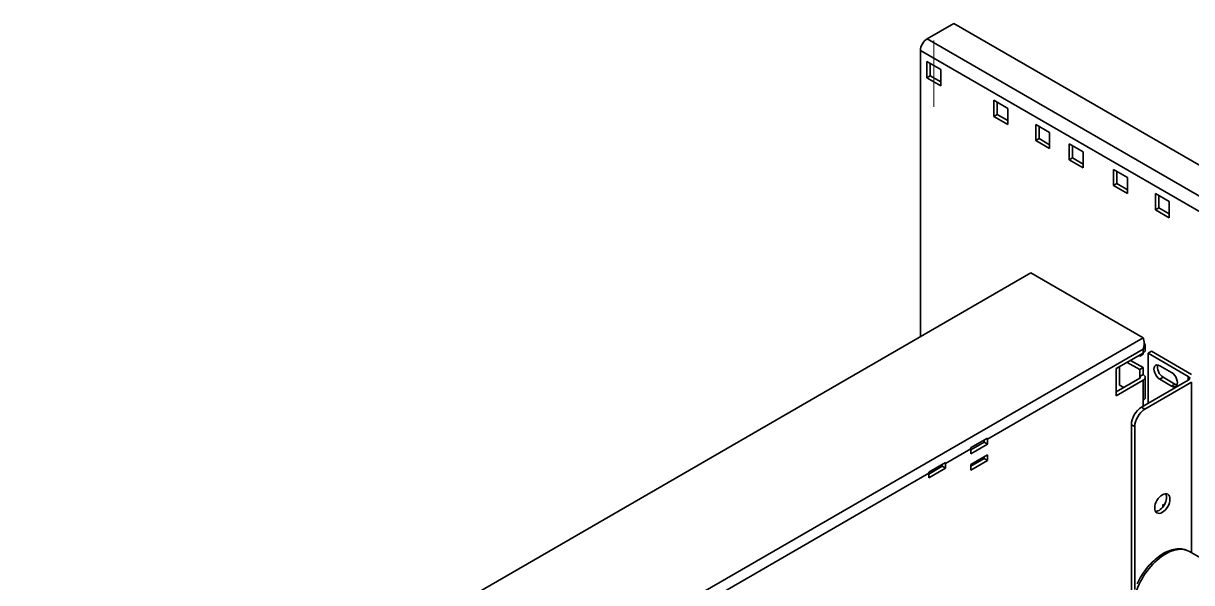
# Model space of a CAD drawing. Header units: millimetres. Extents: x -116965 to 323937, y 291661 to 566926.
# Drawn here: x -17075.7 to -16611.2, y 325304.5 to 325526.7 of the extents above; entities that cross this region are included whole.
import ezdxf

# ---------------------------------------------------------------- set-up
doc = ezdxf.new("R2010")
doc.units = ezdxf.units.MM
for name, color, linetype, lineweight in [('Centerline(Schneider)', 7, 'Continuous', 18), ('Visible Edges(Schneider)', 7, 'Continuous', 35), ('Visible Tangent Edges(Schneider)', 7, 'Continuous', 35)]:
    doc.layers.add(name, color=color, linetype=linetype, lineweight=lineweight)

msp = doc.modelspace()

# ---------------------------------------------------------------- linework, layer by layer
at = {"layer": 'Centerline(Schneider)', "linetype": 'Continuous'}
msp.add_line((-16713.704333, 325493.488898), (-16713.704333, 325519.867178), dxfattribs=at)
at = {"layer": 'Visible Edges(Schneider)'}
for p, q in [((-16716.366382, 325520.510451), (-16705.718186, 325526.65819)), ((-16705.718186, 325526.65819), (-16478.778503, 325395.634503)), ((-16719.028431, 325402.166476), (-16719.028431, 325515.899646)), ((-16716.466209, 325505.083468), (-16716.466209, 325511.461747)), ((-16716.466209, 325511.461747), (-16710.942457, 325508.272608)), ((-16715.135184, 325510.69328), (-16715.135184, 325505.851936)), ((-16715.135184, 325505.851936), (-16716.466209, 325505.083468)), ((-16710.942457, 325501.894329), (-16716.466209, 325505.083468)), ((-16715.135184, 325505.851936), (-16710.942457, 325503.431263)), ((-16710.942457, 325508.272608), (-16710.942457, 325501.894329)), ((-16689.845718, 325489.714121), (-16689.845718, 325496.0924)), ((-16689.845718, 325496.0924), (-16684.321966, 325492.90326)), ((-16688.514694, 325495.323933), (-16688.514694, 325490.482588)), ((-16688.514694, 325490.482588), (-16689.845718, 325489.714121)), ((-16688.514694, 325490.482588), (-16684.321966, 325488.061916)), ((-16684.321966, 325492.90326), (-16684.321966, 325486.524981)), ((-16684.321966, 325486.524981), (-16689.845718, 325489.714121)), ((-16673.207911, 325480.108279), (-16673.207911, 325486.486558)), ((-16673.207911, 325486.486558), (-16667.68416, 325483.297418)), ((-16671.876887, 325485.71809), (-16671.876887, 325480.876746)), ((-16671.876887, 325480.876746), (-16673.207911, 325480.108279)), ((-16671.876887, 325480.876746), (-16667.68416, 325478.456074)), ((-16667.68416, 325483.297418), (-16667.68416, 325476.919139)), ((-16667.68416, 325476.919139), (-16673.207911, 325480.108279)), ((-16659.897666, 325478.801884), (-16654.373914, 325475.612745)), ((-16659.897666, 325472.423605), (-16659.897666, 325478.801884)), ((-16658.566642, 325478.033417), (-16658.566642, 325473.192072)), ((-16658.566642, 325473.192072), (-16659.897666, 325472.423605)), ((-16654.373914, 325469.234465), (-16659.897666, 325472.423605)), ((-16658.566642, 325473.192072), (-16654.373914, 325470.7714)), ((-16654.373914, 325475.612745), (-16654.373914, 325469.234465)), ((-16642.261591, 325462.241412), (-16642.261591, 325468.619691)), ((-16642.261591, 325468.619691), (-16636.737839, 325465.430552)), ((-16640.930567, 325467.851224), (-16640.930567, 325463.00988)), ((-16640.930567, 325463.00988), (-16642.261591, 325462.241412)), ((-16636.737839, 325459.052273), (-16642.261591, 325462.241412)), ((-16640.930567, 325463.00988), (-16636.737839, 325460.589207)), ((-16636.737839, 325465.430552), (-16636.737839, 325459.052273)), ((-16625.623785, 325452.63557), (-16625.623785, 325459.013849)), ((-16625.623785, 325459.013849), (-16620.100033, 325455.82471)), ((-16624.29276, 325458.245382), (-16624.29276, 325453.404038)), ((-16624.29276, 325453.404038), (-16625.623785, 325452.63557)), ((-16624.29276, 325453.404038), (-16620.100033, 325450.983365)), ((-16620.100033, 325455.82471), (-16620.100033, 325449.446431)), ((-16620.100033, 325449.446431), (-16625.623785, 325452.63557)), ((-17075.743005, 325196.21722), (-16675.104621, 325427.525899)), ((-16630.5153, 325401.782242), (-16675.104621, 325427.525899)), ((-16629.688307, 325396.787204), (-16629.688307, 325398.669949)), ((-16641.163496, 325389.486764), (-16630.5153, 325395.634503)), ((-16635.506642, 325392.75275), (-16630.5153, 325389.870998)), ((-16632.17908, 325394.673919), (-16631.846324, 325394.481802)), ((-16631.846324, 325394.481802), (-16630.5153, 325395.250269)), ((-16631.846324, 325394.481802), (-16631.846324, 325394.866036)), ((-16630.5153, 325395.634503), (-16630.5153, 325395.250269)), ((-16628.518763, 325395.634503), (-16627.187738, 325396.40297)), ((-16612.546469, 325386.412895), (-16628.518763, 325395.634503)), ((-16628.518763, 325375.654351), (-16628.518763, 325395.634503)), ((-16627.187738, 325396.40297), (-16611.215444, 325387.181362)), ((-16641.163496, 325378.728221), (-16641.163496, 325389.486764)), ((-16639.832471, 325390.255231), (-16639.832471, 325382.954791)), ((-16631.846324, 325389.10253), (-16636.837666, 325391.984283)), ((-16630.5153, 325389.870998), (-16631.846324, 325389.10253)), ((-16631.846324, 325386.412895), (-16631.846324, 325389.10253)), ((-16630.5153, 325389.870998), (-16630.5153, 325387.181362)), ((-16623.860177, 325390.639465), (-16619.201591, 325387.949829)), ((-16641.163496, 325380.265156), (-16631.846324, 325385.644427)), ((-16630.5153, 325384.87596), (-16641.163496, 325378.728221)), ((-16631.846324, 325386.412895), (-16630.5153, 325387.181362)), ((-16631.180812, 325374.117417), (-16612.546469, 325384.87596)), ((-16611.215444, 325384.107492), (-16629.849787, 325373.348949)), ((-16629.688307, 325377.959753), (-16629.688307, 325386.028661)), ((-16619.201591, 325382.570558), (-16623.860177, 325385.260194)), ((-16622.529153, 325386.028661), (-16617.870567, 325383.339025)), ((-16639.832471, 325382.954791), (-16638.168691, 325381.994207)), ((-16630.5153, 325374.50165), (-16630.5153, 325376.807052)), ((-16635.173886, 325296.51691), (-16635.173886, 325367.20121)), ((-16633.842861, 325301.660386), (-16633.842861, 325366.432743)), ((-16699.090988, 325357.995724), (-16692.435865, 325361.838061)), ((-16699.063063, 325357.211134), (-16693.738965, 325360.285004)), ((-16693.738965, 325360.285004), (-16693.738965, 325361.085716)), ((-16693.738965, 325360.285004), (-16692.40794, 325359.516537)), ((-16692.40794, 325361.437705), (-16692.40794, 325359.516537)), ((-16692.40794, 325359.516537), (-16699.063063, 325355.6742)), ((-16699.063063, 325355.6742), (-16699.063063, 325357.595368)), ((-16699.063063, 325351.447629), (-16692.40794, 325355.289966)), ((-16692.40794, 325355.289966), (-16692.40794, 325352.984564)), ((-16715.728795, 325348.389882), (-16709.073672, 325352.232219)), ((-16715.70087, 325347.605292), (-16710.376771, 325350.679162)), ((-16710.376771, 325350.679162), (-16710.376771, 325351.479874)), ((-16710.376771, 325350.679162), (-16709.045747, 325349.910694)), ((-16709.045747, 325351.831863), (-16709.045747, 325349.910694)), ((-16699.063063, 325350.679162), (-16693.738965, 325353.753031)), ((-16692.40794, 325352.984564), (-16699.063063, 325349.142227)), ((-16699.063063, 325349.142227), (-16699.063063, 325351.447629)), ((-16693.738965, 325353.753031), (-16693.738965, 325354.521499)), ((-16693.738965, 325353.753031), (-16692.40794, 325352.984564)), ((-16709.045747, 325349.910694), (-16715.70087, 325346.068358)), ((-16715.70087, 325346.068358), (-16715.70087, 325347.989526)), ((-16622.628979, 325335.48272), (-16622.171391, 325335.218531)), ((-16622.628979, 325334.563516), (-16622.628979, 325335.48272)), ((-16612.119119, 325316.838321), (-16591.488239, 325304.927076))]:
    msp.add_line(p, q, dxfattribs=at)
at = {"layer": 'Visible Edges(Schneider)', "flags": 128}
for points in [[(-16630.515289, 325397.171442), (-16630.436211, 325397.373169), (-16630.365765, 325397.579023), (-16630.303799, 325397.788545), (-16630.250192, 325398.001145), (-16630.205006, 325398.215416), (-16630.167958, 325398.430731), (-16630.138834, 325398.646562), (-16630.117296, 325398.862459), (-16630.103132, 325399.077897), (-16630.096001, 325399.292413), (-16630.095661, 325399.505368), (-16630.101767, 325399.715085), (-16630.113905, 325399.920851), (-16630.131614, 325400.122251), (-16630.154507, 325400.318828), (-16630.182124, 325400.51017), (-16630.21408, 325400.695823), (-16630.249921, 325400.875303), (-16630.289058, 325401.047488), (-16630.330954, 325401.211848), (-16630.375096, 325401.368044), (-16630.420896, 325401.515432), (-16630.467812, 325401.653574), (-16630.515294, 325401.782245)], [(-16630.10409, 325399.763403), (-16630.0259, 325399.660441), (-16629.955316, 325399.554944), (-16629.892512, 325399.44709), (-16629.837852, 325399.337416), (-16629.791598, 325399.226307), (-16629.75379, 325399.113973), (-16629.724487, 325399.000609), (-16629.703777, 325398.886392), (-16629.691696, 325398.771527), (-16629.688381, 325398.656166), (-16629.693789, 325398.540853), (-16629.707942, 325398.426067), (-16629.73073, 325398.312013), (-16629.762088, 325398.198876), (-16629.801907, 325398.086863), (-16629.850173, 325397.976122), (-16629.906775, 325397.866867), (-16629.971495, 325397.759496), (-16630.043963, 325397.654538), (-16630.123978, 325397.552146), (-16630.211307, 325397.452492), (-16630.305798, 325397.355706), (-16630.407193, 325397.261971), (-16630.515289, 325397.171442)], [(-16632.857008, 325304.020104), (-16632.471782, 325304.812654), (-16632.063057, 325305.595951), (-16631.631636, 325306.368337), (-16631.178418, 325307.128129), (-16630.704425, 325307.873748), (-16630.210682, 325308.603657), (-16629.698213, 325309.316319), (-16629.168043, 325310.010198), (-16628.621199, 325310.683756), (-16628.058713, 325311.335459), (-16627.481704, 325311.963859), (-16626.891264, 325312.567664), (-16626.288468, 325313.145598), (-16625.674393, 325313.696384), (-16625.050111, 325314.218745), (-16624.416699, 325314.711404), (-16623.775228, 325315.173116), (-16623.126717, 325315.602804), (-16622.472121, 325315.999321), (-16621.812395, 325316.361512), (-16621.148495, 325316.688219), (-16620.481376, 325316.978282), (-16619.811992, 325317.230546), (-16619.141124, 325317.443829), (-16618.469567, 325317.616778), (-16617.798908, 325317.747974), (-16617.130771, 325317.835997), (-16616.466781, 325317.87943), (-16615.808563, 325317.876852), (-16615.157741, 325317.826844), (-16614.516619, 325317.727761), (-16613.888722, 325317.579097), (-16613.277524, 325317.381123), (-16612.686499, 325317.134107), (-16612.119119, 325316.83832)]]:
    msp.add_lwpolyline(points, dxfattribs=at)
at = {"layer": 'Visible Edges(Schneider)'}
for centre, major_axis, start_param, end_param in [((-16716.366382, 325517.436581), (-1.882353, -3.260331), 3.926990817, 5.4977871438), ((-16632.511836, 325396.787204), (2.823529, 0), 5.4977871438, 6.2831853072), ((-16623.860177, 325387.949829), (-1.647059, 2.85279), 5.4977871438, 8.6393797974), ((-16622.529153, 325388.718297), (1.647059, -2.85279), 3.5575447405, 5.4977871438), ((-16619.201591, 325385.260194), (1.647059, -2.85279), 5.4977871438, 8.6393797974), ((-16632.511836, 325386.028661), (0.941176, 0), 5.4977871438, 7.0685834706), ((-16632.511836, 325386.028661), (2.823529, 0), 5.4977871438, 7.0685834706), ((-16617.870567, 325386.028661), (1.647059, -2.85279), 5.4977871438, 5.8672332202), ((-16613.877493, 325385.644427), (1.882353, 0), 5.4977871438, 7.0685834706), ((-16631.180812, 325369.506612), (-2.823529, -4.890496), 3.926990817, 5.4977871438), ((-16632.511836, 325377.959753), (2.823529, 0), 5.4977871438, 6.2831853072), ((-16629.849787, 325368.738145), (2.823529, 4.890496), 0.7853981634, 2.3561944902), ((-16694.404477, 325362.590406), (1.411765, -2.445248), 0.7853981634, 0.9528462426), ((-16701.0596, 325358.748069), (-1.411765, 2.445248), 3.926990817, 4.0944388962), ((-16711.042284, 325352.984564), (1.411765, -2.445248), 0.7853981634, 0.9528462426), ((-16717.697406, 325349.142227), (-1.411765, 2.445248), 3.926990817, 4.0944388962), ((-16624.192933, 325336.654632), (-2.141176, -3.708626), 0.3160516109, 2.8255410427)]:
    msp.add_ellipse(centre, major_axis=major_axis, ratio=0.5773502692, start_param=start_param, end_param=end_param, dxfattribs=at)
msp.add_ellipse((-16622.861909, 325335.886165), major_axis=(2.141176, 3.708626), ratio=0.5773502692, dxfattribs=at)
at = {"layer": 'Visible Tangent Edges(Schneider)'}
for p, q in [((-16716.366382, 325520.510451), (-16489.4267, 325389.486764)), ((-16492.088749, 325384.87596), (-16719.028431, 325515.899646)), ((-17031.153683, 325170.473564), (-16630.5153, 325401.782242)), ((-16630.5153, 325397.171438), (-16692.40794, 325361.437705)), ((-16630.5153, 325395.634503), (-16630.5153, 325397.171438)), ((-16631.846324, 325385.644427), (-16631.846324, 325386.412895)), ((-16630.5153, 325376.807052), (-16630.5153, 325384.87596)), ((-16622.529153, 325386.028661), (-16623.860177, 325385.260194)), ((-16617.870567, 325383.339025), (-16619.201591, 325382.570558)), ((-16612.546469, 325384.87596), (-16612.546469, 325386.412895)), ((-16611.215444, 325316.316583), (-16611.215444, 325384.107492)), ((-16629.849787, 325373.348949), (-16631.180812, 325374.117417)), ((-16635.173886, 325367.20121), (-16633.842861, 325366.432743)), ((-16699.063063, 325357.595368), (-16709.045747, 325351.831863)), ((-16715.70087, 325347.989526), (-16825.510393, 325284.590968))]:
    msp.add_line(p, q, dxfattribs=at)
msp.add_ellipse((-16621.530884, 325300.536666), major_axis=(-9.411765, -16.301655), ratio=0.5773502692, start_param=3.1415926536, end_param=6.2831853072, dxfattribs=at)

doc.saveas('drawing.dxf')
